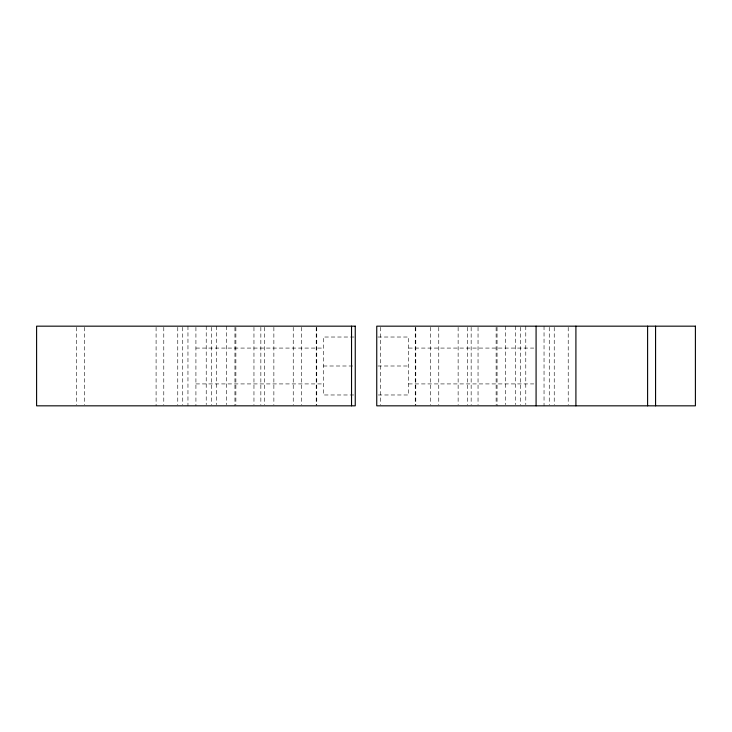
<?xml version="1.0" encoding="UTF-8"?>
<svg xmlns="http://www.w3.org/2000/svg" width="732" height="732" viewBox="0 0 732 732"><rect width="100%" height="100%" fill="white"/><g stroke="black" fill="none" stroke-linecap="round" stroke-linejoin="round"><path stroke-width="0.55" stroke-dasharray="3.66 2.75" d="M354.105 337.022L323.379 337.022L323.379 394.978L354.105 394.978M377.895 337.022L408.621 337.022L408.621 394.978L377.895 394.978M195.92 348.075L323.379 348.075M408.621 348.075L533.802 348.075M323.379 366L354.105 366M377.895 366L408.621 366M195.92 383.925L323.379 383.925M408.621 383.925L533.802 383.925M568.215 327.305L568.215 404.695M554.234 327.305L554.234 404.695M549.265 327.305L549.265 404.695M544.041 326.17L544.041 405.83M525.777 326.17L525.777 404.695M520.296 327.305L520.296 404.695M515.703 326.17L515.703 404.695M505.583 326.17L505.583 404.695M497.046 327.305L497.046 405.83M496.122 327.305L496.122 404.695M478.042 327.305L478.042 404.695M471.152 327.305L471.152 404.695M467.382 327.305L467.382 404.695M458.131 327.305L458.131 404.695M438.761 327.305L438.761 404.695M430.718 327.305L430.718 404.695M415.785 327.305L415.785 405.83M415.245 327.305L415.245 404.695M380.466 327.305L380.466 404.695M316.755 327.305L316.755 404.695M316.215 327.305L316.215 405.83M301.282 327.305L301.282 404.695M293.239 327.305L293.239 404.695M273.869 327.305L273.869 404.695M264.618 327.305L264.618 404.695M260.848 327.305L260.848 404.695M253.958 327.305L253.958 404.695M235.878 327.305L235.878 404.695M234.954 327.305L234.954 405.83M226.417 326.17L226.417 404.695M216.297 326.17L216.297 404.695M211.704 327.305L211.704 404.695M206.223 326.17L206.223 404.695M195.92 327.305L195.92 405.83M187.959 326.17L187.959 405.83M182.735 327.305L182.735 404.695M177.766 327.305L177.766 404.695M163.785 327.305L163.785 404.695M156.09 327.305L156.09 405.83M84.4 327.305L84.4 404.695M76.43 327.305L76.43 404.695"/><path stroke-width="1.1" d="M655.57 326.17L655.57 405.83M647.6 326.17L647.6 405.83M575.91 326.17L575.91 405.83M536.08 326.17L536.08 405.83M351.534 326.17L351.534 405.83M355.249 326.17L36.6 326.17L36.6 405.83L355.249 405.83L355.249 326.17M695.4 326.17L376.751 326.17L376.751 405.83L695.4 405.83L695.4 326.17"/></g></svg>
